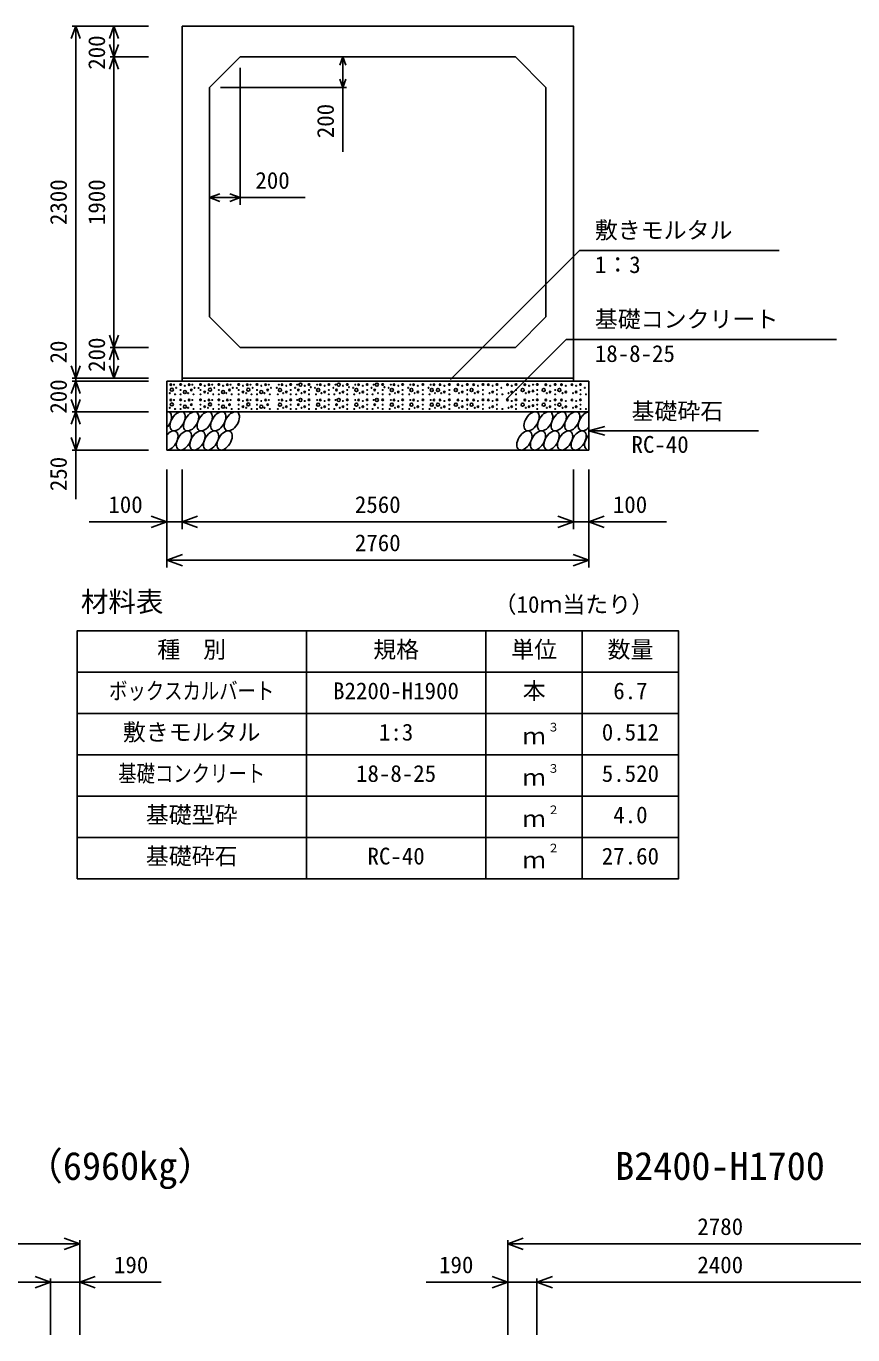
# Model space of a CAD drawing. Units: millimetres, scale not verified. Extents: x -100800 to 100800, y -35640 to 35640.
# Drawn here: x 65059 to 70466, y 17928 to 26480 of the extents above; entities that cross this region are included whole.
import ezdxf
from ezdxf.enums import TextEntityAlignment as Align

# ---------------------------------------------------------------- set-up
doc = ezdxf.new("R2010")
doc.units = ezdxf.units.MM
doc.header["$LTSCALE"] = 120
for name, color, linetype, lineweight in [('0-0_DIM', 7, 'Continuous', 25), ('0-2_HATCH', 6, 'Continuous', 25), ('0-3_HYO', 3, 'Continuous', 25), ('0-4_HYO2', 4, 'Continuous', 25), ('0-5_OUTLINE', 3, 'Continuous', 25), ('0-7_TXT', 7, 'Continuous', 25)]:
    doc.layers.add(name, color=color, linetype=linetype, lineweight=lineweight)
doc.styles.add('ＭＳ ゴシック', font='')
doc.styles.get('ＭＳ ゴシック').set_extended_font_data('MS Gothic')

msp = doc.modelspace()

# ---------------------------------------------------------------- linework, layer by layer
at = {"layer": '0-0_DIM'}
for p, q in [((65359, 26480.3), (65859.1, 26480.3)), ((65383, 26480.3), (65383, 24180.3)), ((65633, 26480.3), (65633, 26280.3)), ((65609, 26280.3), (65859.1, 26280.3)), ((65633, 24380.3), (65633, 26280.3)), ((67129.5, 26280.3), (67129.5, 26080.3)), ((66459.1, 26208.3), (66459.1, 25311.7)), ((66331.1, 26080.3), (67153.5, 26080.3)), ((67129.5, 25659.5), (67129.5, 26080.3)), ((66259.1, 25359.7), (66459.1, 25359.7)), ((66883.2, 25359.7), (66459.1, 25359.7)), ((68679, 25014.2), (67834.9, 24170.2)), ((68679, 25014.2), (69984.7, 25014.2)), ((65609, 24380.3), (65859.1, 24380.3)), ((65633, 24380.3), (65633, 24180.3)), ((68591.3, 24433.1), (68198.5, 24040.3)), ((68591.3, 24433.1), (70360.3, 24433.1)), ((65359, 24180.3), (65859.1, 24180.3)), ((65359, 24160.3), (65859.1, 24160.3)), ((65383, 24180.3), (65383, 24160.3)), ((65383, 23960.3), (65383, 24160.3)), ((65359, 23960.3), (65859.1, 23960.3)), ((65383, 23960.3), (65383, 23710.3)), ((68739.1, 23835.3), (68843.4, 23863.3)), ((68739.1, 23835.3), (69848, 23835.3)), ((68739.1, 23835.3), (68843.4, 23807.3)), ((65359, 23710.3), (65859.1, 23710.3)), ((65383, 23388.2), (65383, 23710.3)), ((65979.1, 22943.1), (65979.1, 23582.7)), ((66079.1, 23193.1), (66079.1, 23582.7)), ((68639.1, 23193.1), (68639.1, 23582.7)), ((68739.1, 22943.1), (68739.1, 23582.7)), ((65471.1, 23241.1), (65979.1, 23241.1)), ((65979.1, 23241.1), (66079.1, 23241.1)), ((66079.1, 23241.1), (68639.1, 23241.1)), ((65979.1, 22991.1), (68739.1, 22991.1)), ((62629.1, 18522.6), (65409.1, 18522.6)), ((65409.1, 18546.6), (65409.1, 17928)), ((68209.1, 18546.6), (68209.1, 17928)), ((68209.1, 18522.6), (70989.1, 18522.6)), ((65219.1, 18296.6), (65219.1, 17928)), ((65941.8, 18272.6), (65409.1, 18272.6)), ((67676.4, 18272.6), (68209.1, 18272.6)), ((68399.1, 18296.6), (68399.1, 17928))]:
    msp.add_line(p, q, dxfattribs=at)
for points in [[(65412.6, 26399.1), (65383, 26480.3), (65353.5, 26399.1)], [(65662.6, 26399.1), (65633, 26480.3), (65603.5, 26399.1)], [(65662.6, 26361.5), (65633, 26280.3), (65603.5, 26361.5)], [(65662.6, 26199.1), (65633, 26280.3), (65603.5, 26199.1)], [(67109.8, 26226.2), (67129.5, 26280.3), (67149.2, 26226.2)], [(67109.8, 26134.4), (67129.5, 26080.3), (67149.2, 26134.4)], [(66326.8, 25384.3), (66259.1, 25359.7), (66326.8, 25335)], [(66391.4, 25384.3), (66459.1, 25359.7), (66391.4, 25335)], [(65662.6, 24461.5), (65633, 24380.3), (65603.5, 24461.5)], [(65662.6, 24299.1), (65633, 24380.3), (65603.5, 24299.1)], [(65412.6, 24261.5), (65383, 24180.3), (65353.5, 24261.5)], [(65662.6, 24261.5), (65633, 24180.3), (65603.5, 24261.5)], [(65412.6, 24079.1), (65383, 24160.3), (65353.5, 24079.1)], [(65412.6, 24041.5), (65383, 23960.3), (65353.5, 24041.5)], [(65412.6, 23879.1), (65383, 23960.3), (65353.5, 23879.1)], [(65412.6, 23791.5), (65383, 23710.3), (65353.5, 23791.5)], [(65877.6, 23278), (65979.1, 23241.1), (65877.6, 23204.1)], [(66180.6, 23204.1), (66079.1, 23241.1), (66180.6, 23278)], [(68537.6, 23278), (68639.1, 23241.1), (68537.6, 23204.1)], [(68840.6, 23278), (68739.1, 23241.1), (68840.6, 23204.1)], [(69247.1, 23241.1), (68739.1, 23241.1), (68639.1, 23241.1)], [(66080.6, 22954.1), (65979.1, 22991.1), (66080.6, 23028)], [(68637.6, 23028), (68739.1, 22991.1), (68637.6, 22954.1)], [(65307.6, 18485.7), (65409.1, 18522.6), (65307.6, 18559.6)], [(68310.6, 18485.7), (68209.1, 18522.6), (68310.6, 18559.6)], [(65117.6, 18235.7), (65219.1, 18272.6), (65117.6, 18309.6)], [(65510.6, 18235.7), (65409.1, 18272.6), (65510.6, 18309.6)], [(68107.6, 18235.7), (68209.1, 18272.6), (68107.6, 18309.6)], [(68500.6, 18235.7), (68399.1, 18272.6), (68500.6, 18309.6)], [(62629.1, 18272.6), (62819.1, 18272.6), (65219.1, 18272.6), (65409.1, 18272.6)], [(68209.1, 18272.6), (68399.1, 18272.6), (70799.1, 18272.6), (70989.1, 18272.6)]]:
    msp.add_lwpolyline(points, dxfattribs=at)
at = {"layer": '0-2_HATCH'}
for centre, radius in [((66005.1, 24137.5), 5), ((66026.2, 24137.5), 2.5), ((66040.2, 24116.5), 2.5), ((66069.1, 24138.4), 5), ((66097.1, 24130.5), 2.5), ((66125.1, 24137.5), 5), ((66146.2, 24137.5), 2.5), ((66160.2, 24116.5), 2.5), ((66186.7, 24115.6), 2.5), ((66199.1, 24138.4), 5), ((66227.1, 24130.5), 2.5), ((66255.1, 24137.5), 5), ((66276.2, 24137.5), 2.5), ((66290.2, 24116.5), 2.5), ((66319.1, 24138.4), 5), ((66347.1, 24130.5), 2.5), ((66375.1, 24137.5), 5), ((66396.2, 24137.5), 2.5), ((66410.2, 24116.5), 2.5), ((66436.7, 24115.6), 2.5), ((66449.1, 24138.4), 5), ((66477.1, 24130.5), 2.5), ((66505.1, 24137.5), 5), ((66526.2, 24137.5), 2.5), ((66540.2, 24116.5), 2.5), ((66569.1, 24138.4), 5), ((66597.1, 24130.5), 2.5), ((66625.1, 24137.5), 5), ((66646.2, 24137.5), 2.5), ((66660.2, 24116.5), 2.5), ((66698, 24116.5), 2.5), ((66712, 24137.5), 2.5), ((66733.1, 24137.5), 5), ((66761.1, 24130.5), 2.5), ((66789.1, 24138.4), 5), ((66818, 24116.5), 2.5), ((66832, 24137.5), 2.5), ((66853.1, 24137.5), 10), ((66881.1, 24130.5), 2.5), ((66909.1, 24138.4), 5), ((66920.5, 24120.8), 2.5), ((66948, 24116.5), 2.5), ((66962, 24137.5), 2.5), ((66983.1, 24137.5), 5), ((67011.1, 24130.5), 2.5), ((67039.1, 24138.4), 5), ((67068, 24116.5), 2.5), ((67082, 24137.5), 2.5), ((67103.1, 24137.5), 10), ((67131.1, 24130.5), 2.5), ((67159.1, 24138.4), 5), ((67170.5, 24120.8), 2.5), ((67198, 24116.5), 2.5), ((67212, 24137.5), 2.5), ((67233.1, 24137.5), 5), ((67261.1, 24130.5), 2.5), ((67289.1, 24138.4), 5), ((67318, 24116.5), 2.5), ((67332, 24137.5), 2.5), ((67353.1, 24137.5), 10), ((67391, 24138.4), 5), ((67402.3, 24120.8), 2.5), ((67429.8, 24116.5), 2.5), ((67443.9, 24137.5), 2.5), ((67464.9, 24137.5), 5), ((67492.9, 24130.5), 2.5), ((67521, 24138.4), 5), ((67557.9, 24116.5), 2.5), ((67571.9, 24137.5), 2.5), ((67592.9, 24137.5), 5), ((67621, 24130.5), 2.5), ((67653.9, 24138.4), 5), ((67690.8, 24116.5), 2.5), ((67704.8, 24137.5), 2.5), ((67725.9, 24137.5), 5), ((67766.5, 24137.5), 5), ((67794.6, 24130.5), 2.5), ((67827.5, 24138.4), 5), ((67883.4, 24137.5), 5), ((67911.4, 24130.5), 2.5), ((67944.3, 24138.4), 5), ((67986.1, 24137.5), 5), ((68014.1, 24130.5), 2.5), ((68047, 24138.4), 5), ((68082.3, 24137.5), 5), ((68110.3, 24130.5), 2.5), ((68138.4, 24138.4), 5), ((68167.2, 24116.5), 2.5), ((68207.1, 24137.5), 5), ((68235.1, 24130.5), 2.5), ((68263.2, 24138.4), 5), ((68320.5, 24137.5), 5), ((68348.6, 24130.5), 2.5), ((68374.7, 24137.5), 2.5), ((68402, 24138.4), 5), ((68457.9, 24137.5), 5), ((68486, 24130.5), 2.5), ((68518.9, 24138.4), 5), ((68560.6, 24137.5), 5), ((68588.7, 24130.5), 2.5), ((68628.4, 24137.5), 5), ((68656.4, 24130.5), 2.5), ((68684.5, 24138.4), 5), ((68713.4, 24116.5), 2.5), ((65998.1, 24082.3), 2.5), ((66005.1, 24037.5), 5), ((66011.7, 24104.5), 10), ((66026.2, 24037.5), 2.5), ((66033.2, 24074.4), 2.5), ((66069.1, 24038.4), 5), ((66069.1, 24102.5), 2.5), ((66069.1, 24074.4), 2.5), ((66097.1, 24089.3), 10), ((66097.1, 24030.5), 2.5), ((66118.1, 24082.3), 2.5), ((66125.1, 24037.5), 5), ((66139.2, 24102.5), 5), ((66146.2, 24037.5), 2.5), ((66153.2, 24074.4), 2.5), ((66199.1, 24038.4), 5), ((66199.1, 24102.5), 2.5), ((66199.1, 24074.4), 2.5), ((66227.1, 24089.3), 5), ((66227.1, 24030.5), 2.5), ((66248.1, 24082.3), 2.5), ((66255.1, 24037.5), 5), ((66261.7, 24104.5), 10), ((66276.2, 24037.5), 2.5), ((66283.2, 24074.4), 2.5), ((66319.1, 24038.4), 5), ((66319.1, 24102.5), 2.5), ((66319.1, 24074.4), 2.5), ((66347.1, 24089.3), 10), ((66347.1, 24030.5), 2.5), ((66368.1, 24082.3), 2.5), ((66375.1, 24037.5), 5), ((66389.2, 24102.5), 5), ((66396.2, 24037.5), 2.5), ((66403.2, 24074.4), 2.5), ((66449.1, 24038.4), 5), ((66449.1, 24102.5), 2.5), ((66449.1, 24074.4), 2.5), ((66477.1, 24089.3), 5), ((66477.1, 24030.5), 2.5), ((66498.1, 24082.3), 2.5), ((66505.1, 24037.5), 5), ((66511.7, 24104.5), 10), ((66526.2, 24037.5), 2.5), ((66533.2, 24074.4), 2.5), ((66569.1, 24038.4), 5), ((66569.1, 24102.5), 2.5), ((66569.1, 24074.4), 2.5), ((66597.1, 24089.3), 10), ((66597.1, 24030.5), 2.5), ((66618.1, 24082.3), 2.5), ((66625.1, 24037.5), 5), ((66639.2, 24102.5), 5), ((66646.2, 24037.5), 2.5), ((66653.2, 24074.4), 2.5), ((66705, 24074.4), 2.5), ((66719, 24102.5), 10), ((66712, 24037.5), 2.5), ((66733.1, 24037.5), 5), ((66740.1, 24082.3), 2.5), ((66761.1, 24089.3), 5), ((66761.1, 24030.5), 2.5), ((66789.1, 24038.4), 5), ((66789.1, 24102.5), 2.5), ((66789.1, 24074.4), 2.5), ((66825, 24074.4), 2.5), ((66832, 24037.5), 2.5), ((66839, 24102.5), 5), ((66853.1, 24037.5), 10), ((66860.1, 24082.3), 2.5), ((66881.1, 24089.3), 5), ((66881.1, 24030.5), 2.5), ((66909.1, 24038.4), 5), ((66909.1, 24102.5), 2.5), ((66909.1, 24074.4), 2.5), ((66955, 24074.4), 2.5), ((66969, 24102.5), 10), ((66962, 24037.5), 2.5), ((66983.1, 24037.5), 5), ((66990.1, 24082.3), 2.5), ((67011.1, 24089.3), 5), ((67011.1, 24030.5), 2.5), ((67039.1, 24038.4), 5), ((67039.1, 24102.5), 2.5), ((67039.1, 24074.4), 2.5), ((67075, 24074.4), 2.5), ((67082, 24037.5), 2.5), ((67089, 24102.5), 5), ((67103.1, 24037.5), 10), ((67110.1, 24082.3), 2.5), ((67131.1, 24089.3), 5), ((67131.1, 24030.5), 2.5), ((67159.1, 24038.4), 5), ((67159.1, 24102.5), 2.5), ((67159.1, 24074.4), 2.5), ((67205, 24074.4), 2.5), ((67219, 24102.5), 10), ((67212, 24037.5), 2.5), ((67233.1, 24037.5), 5), ((67240.1, 24082.3), 2.5), ((67261.1, 24089.3), 5), ((67261.1, 24030.5), 2.5), ((67289.1, 24038.4), 5), ((67289.1, 24102.5), 2.5), ((67289.1, 24074.4), 2.5), ((67325, 24074.4), 2.5), ((67332, 24037.5), 2.5), ((67339, 24102.5), 5), ((67353.1, 24037.5), 10), ((67360.1, 24082.3), 2.5), ((67391, 24038.4), 5), ((67391, 24102.5), 2.5), ((67391, 24074.4), 2.5), ((67436.8, 24074.4), 2.5), ((67450.9, 24102.5), 10), ((67443.9, 24037.5), 2.5), ((67464.9, 24037.5), 5), ((67471.9, 24082.3), 2.5), ((67492.9, 24089.3), 5), ((67492.9, 24030.5), 2.5), ((67521, 24038.4), 5), ((67521, 24102.5), 2.5), ((67521, 24074.4), 2.5), ((67564.9, 24074.4), 2.5), ((67578.9, 24102.5), 10), ((67571.9, 24037.5), 2.5), ((67592.9, 24037.5), 5), ((67600, 24082.3), 2.5), ((67621, 24089.3), 5), ((67621, 24030.5), 2.5), ((67653.9, 24038.4), 5), ((67653.9, 24102.5), 2.5), ((67653.9, 24074.4), 2.5), ((67697.8, 24074.4), 2.5), ((67711.9, 24102.5), 10), ((67704.8, 24037.5), 2.5), ((67725.9, 24037.5), 5), ((67732.9, 24082.3), 2.5), ((67752.5, 24102.5), 10), ((67766.5, 24037.5), 5), ((67773.6, 24082.3), 2.5), ((67794.6, 24089.3), 5), ((67794.6, 24030.5), 2.5), ((67827.5, 24038.4), 5), ((67827.5, 24102.5), 2.5), ((67827.5, 24074.4), 2.5), ((67869.4, 24102.5), 10), ((67883.4, 24037.5), 5), ((67890.4, 24082.3), 2.5), ((67911.4, 24089.3), 5), ((67911.4, 24030.5), 2.5), ((67944.3, 24038.4), 5), ((67944.3, 24102.5), 2.5), ((67944.3, 24074.4), 2.5), ((67972.1, 24102.5), 10), ((67986.1, 24037.5), 5), ((67993.1, 24082.3), 2.5), ((68014.1, 24089.3), 5), ((68014.1, 24030.5), 2.5), ((68047, 24038.4), 5), ((68047, 24102.5), 2.5), ((68047, 24074.4), 2.5), ((68082.3, 24037.5), 5), ((68089.3, 24082.3), 2.5), ((68110.3, 24089.3), 5), ((68110.3, 24030.5), 2.5), ((68138.4, 24038.4), 5), ((68138.4, 24102.5), 2.5), ((68138.4, 24074.4), 2.5), ((68174.2, 24074.4), 2.5), ((68207.1, 24037.5), 5), ((68214.1, 24082.3), 2.5), ((68235.1, 24089.3), 5), ((68235.1, 24030.5), 2.5), ((68263.2, 24038.4), 5), ((68263.2, 24102.5), 2.5), ((68263.2, 24074.4), 2.5), ((68306.5, 24102.5), 10), ((68320.5, 24037.5), 5), ((68327.5, 24082.3), 2.5), ((68348.6, 24089.3), 5), ((68348.6, 24030.5), 2.5), ((68374.7, 24096.3), 5), ((68374.7, 24037.5), 2.5), ((68402, 24038.4), 5), ((68402, 24102.5), 2.5), ((68402, 24074.4), 2.5), ((68443.9, 24102.5), 10), ((68457.9, 24037.5), 5), ((68465, 24082.3), 2.5), ((68486, 24089.3), 5), ((68486, 24030.5), 2.5), ((68518.9, 24038.4), 5), ((68518.9, 24102.5), 2.5), ((68518.9, 24074.4), 2.5), ((68546.6, 24102.5), 10), ((68560.6, 24037.5), 5), ((68567.6, 24082.3), 2.5), ((68588.7, 24089.3), 5), ((68588.7, 24030.5), 2.5), ((68628.4, 24037.5), 5), ((68635.4, 24082.3), 2.5), ((68656.4, 24089.3), 5), ((68656.4, 24030.5), 2.5), ((68684.5, 24038.4), 5), ((68684.5, 24102.5), 2.5), ((68684.5, 24074.4), 2.5), ((68720.4, 24074.4), 2.5), ((65998.1, 23986.2), 2.5), ((66011.7, 24008.4), 10), ((66033.2, 23978.4), 2.5), ((66069.1, 24006.4), 2.5), ((66069.1, 23978.4), 2.5), ((66097.1, 23993.2), 10), ((66118.1, 23986.2), 2.5), ((66139.2, 24006.4), 5), ((66153.2, 23978.4), 2.5), ((66199.1, 24006.4), 2.5), ((66199.1, 23978.4), 2.5), ((66227.1, 23993.2), 5), ((66248.1, 23986.2), 2.5), ((66261.7, 24008.4), 10), ((66283.2, 23978.4), 2.5), ((66319.1, 24006.4), 2.5), ((66319.1, 23978.4), 2.5), ((66347.1, 23993.2), 10), ((66368.1, 23986.2), 2.5), ((66389.2, 24006.4), 5), ((66403.2, 23978.4), 2.5), ((66449.1, 24006.4), 2.5), ((66449.1, 23978.4), 2.5), ((66477.1, 23993.2), 5), ((66498.1, 23986.2), 2.5), ((66511.7, 24008.4), 10), ((66533.2, 23978.4), 2.5), ((66569.1, 24006.4), 2.5), ((66569.1, 23978.4), 2.5), ((66597.1, 23993.2), 10), ((66618.1, 23986.2), 2.5), ((66639.2, 24006.4), 5), ((66653.2, 23978.4), 2.5), ((66705, 23978.4), 2.5), ((66719, 24006.4), 10), ((66740.1, 23986.2), 2.5), ((66761.1, 23993.2), 5), ((66789.1, 24006.4), 2.5), ((66789.1, 23978.4), 2.5), ((66825, 23978.4), 2.5), ((66839, 24006.4), 5), ((66860.1, 23986.2), 2.5), ((66881.1, 23993.2), 5), ((66909.1, 24006.4), 2.5), ((66909.1, 23978.4), 2.5), ((66955, 23978.4), 2.5), ((66969, 24006.4), 10), ((66990.1, 23986.2), 2.5), ((67011.1, 23993.2), 5), ((67039.1, 24006.4), 2.5), ((67039.1, 23978.4), 2.5), ((67075, 23978.4), 2.5), ((67089, 24006.4), 5), ((67110.1, 23986.2), 2.5), ((67131.1, 23993.2), 5), ((67159.1, 24006.4), 2.5), ((67159.1, 23978.4), 2.5), ((67205, 23978.4), 2.5), ((67219, 24006.4), 10), ((67240.1, 23986.2), 2.5), ((67261.1, 23993.2), 5), ((67289.1, 24006.4), 2.5), ((67289.1, 23978.4), 2.5), ((67325, 23978.4), 2.5), ((67339, 24006.4), 5), ((67360.1, 23986.2), 2.5), ((67391, 24006.4), 2.5), ((67391, 23978.4), 2.5), ((67436.8, 23978.4), 2.5), ((67450.9, 24006.4), 10), ((67471.9, 23986.2), 2.5), ((67492.9, 23993.2), 5), ((67521, 24006.4), 2.5), ((67521, 23978.4), 2.5), ((67564.9, 23978.4), 2.5), ((67578.9, 24006.4), 10), ((67600, 23986.2), 2.5), ((67621, 23993.2), 5), ((67653.9, 24006.4), 2.5), ((67653.9, 23978.4), 2.5), ((67697.8, 23978.4), 2.5), ((67711.9, 24006.4), 10), ((67732.9, 23986.2), 2.5), ((67752.5, 24006.4), 10), ((67773.6, 23986.2), 2.5), ((67794.6, 23993.2), 5), ((67827.5, 24006.4), 2.5), ((67827.5, 23978.4), 2.5), ((67869.4, 24006.4), 10), ((67890.4, 23986.2), 2.5), ((67911.4, 23993.2), 5), ((67944.3, 24006.4), 2.5), ((67944.3, 23978.4), 2.5), ((67972.1, 24006.4), 10), ((67993.1, 23986.2), 2.5), ((68014.1, 23993.2), 5), ((68047, 24006.4), 2.5), ((68047, 23978.4), 2.5), ((68089.3, 23986.2), 2.5), ((68110.3, 23993.2), 5), ((68138.4, 24006.4), 2.5), ((68138.4, 23978.4), 2.5), ((68174.2, 23978.4), 2.5), ((68214.1, 23986.2), 2.5), ((68235.1, 23993.2), 5), ((68263.2, 24006.4), 2.5), ((68263.2, 23978.4), 2.5), ((68306.5, 24006.4), 10), ((68327.5, 23986.2), 2.5), ((68348.6, 23993.2), 5), ((68374.7, 24000.2), 5), ((68402, 24006.4), 2.5), ((68402, 23978.4), 2.5), ((68443.9, 24006.4), 10), ((68465, 23986.2), 2.5), ((68486, 23993.2), 5), ((68518.9, 24006.4), 2.5), ((68518.9, 23978.4), 2.5), ((68546.6, 24006.4), 10), ((68567.6, 23986.2), 2.5), ((68588.7, 23993.2), 5), ((68635.4, 23986.2), 2.5), ((68656.4, 23993.2), 5), ((68684.5, 24006.4), 2.5), ((68684.5, 23978.4), 2.5), ((68720.4, 23978.4), 2.5)]:
    msp.add_circle(centre, radius, dxfattribs=at)
for centre, start_param, end_param in [((65960.8, 23897.8), 4.335544, 6.724593), ((68719.8, 23897.8), 0.419949, 4.357003), ((66002.3, 23772.8), 3.496422, 7.58605), ((68761.4, 23772.8), 1.28053, 3.496422)]:
    msp.add_ellipse(centre, major_axis=(36.4, 58.9), ratio=0.5792, start_param=start_param, end_param=end_param, dxfattribs=at)
for centre in [(66049.5, 23897.8), (66138.2, 23897.8), (66226.9, 23897.8), (66315.6, 23897.8), (66404.3, 23897.8), (68365, 23897.8), (68453.7, 23897.8), (68542.4, 23897.8), (68631.1, 23897.8), (66091, 23772.8), (66179.7, 23772.8), (66268.4, 23772.8), (66357.1, 23772.8), (68317.9, 23772.8), (68406.6, 23772.8), (68495.3, 23772.8), (68584, 23772.8), (68672.7, 23772.8)]:
    msp.add_ellipse(centre, major_axis=(36.4, 58.9), ratio=0.5792, dxfattribs=at)
at = {"layer": '0-3_HYO'}
for p, q in [((66891.6, 22528.6), (66891.6, 20908.6)), ((68066.6, 22528.6), (68066.6, 20908.6)), ((68696.6, 22528.6), (68696.6, 20908.6)), ((65391.6, 22258.6), (69326.6, 22258.6))]:
    msp.add_line(p, q, dxfattribs=at)
msp.add_lwpolyline([(65391.6, 20908.6), (69326.6, 20908.6), (69326.6, 22528.6), (65391.6, 22528.6)], close=True, dxfattribs=at)
at = {"layer": '0-4_HYO2'}
for p, q in [((65391.6, 21988.6), (69326.6, 21988.6)), ((65391.6, 21718.6), (69326.6, 21718.6)), ((65391.6, 21448.6), (69326.6, 21448.6)), ((65391.6, 21178.6), (69326.6, 21178.6))]:
    msp.add_line(p, q, dxfattribs=at)
at = {"layer": '0-5_OUTLINE'}
for p, q in [((66079.1, 24160.3), (66079.1, 26480.3)), ((66259.1, 26080.3), (66459.1, 26280.3)), ((66459.1, 26280.3), (68259.1, 26280.3)), ((68259.1, 26280.3), (68459.1, 26080.3)), ((66259.1, 24580.3), (66259.1, 26080.3)), ((68459.1, 26080.3), (68459.1, 24580.3)), ((66459.1, 24380.3), (66259.1, 24580.3)), ((68459.1, 24580.3), (68259.1, 24380.3)), ((68259.1, 24380.3), (66459.1, 24380.3)), ((65979.1, 24160.3), (65979.1, 23710.3)), ((65979.1, 24160.3), (68739.1, 24160.3)), ((68639.1, 24180.3), (66079.1, 24180.3)), ((68739.1, 24160.3), (68739.1, 23710.3)), ((65979.1, 23960.3), (68739.1, 23960.3)), ((65979.1, 23710.3), (68739.1, 23710.3))]:
    msp.add_line(p, q, dxfattribs=at)
msp.add_lwpolyline([(66079.1, 26480.3), (68639.1, 26480.3), (68639.1, 24160.3)], dxfattribs=at)

# ---------------------------------------------------------------- texts
at = {"layer": '0-0_DIM', "style": 'ＭＳ ゴシック'}
for s, p in [('200', (65608, 26195.6)), ('200', (67104.5, 25748)), ('2300', (65358, 25180.3)), ('1900', (65608, 25180.3)), ('20', (65358, 24276.2)), ('200', (65608, 24221.1)), ('200', (65358, 23947.8)), ('250', (65358, 23441.5))]:
    msp.add_text(s, height=110, rotation=90, dxfattribs=at).set_placement(p, align=Align.BOTTOM_LEFT)
for s, p in [('200', (66558.3, 25384.7)), ('敷きモルタル', (68778.6, 25059.2)), ('1：3', (68778.6, 24834)), ('基礎コンクリート', (68778.6, 24478)), ('18-8-25', (68778.6, 24252.9)), ('基礎砕石', (69018.3, 23876.5)), ('RC-40', (69018.3, 23658.9)), ('100', (65596.7, 23266.1)), ('2560', (67209.1, 23266.1)), ('100', (68896.5, 23266.1)), ('2760', (67209.1, 23016.1)), ('2780', (69449.1, 18547.6)), ('190', (65633.4, 18297.6)), ('190', (67759.8, 18297.6)), ('2400', (69449.1, 18297.6))]:
    msp.add_text(s, height=110, dxfattribs=at).set_placement(p, align=Align.BOTTOM_LEFT)
at = {"layer": '0-7_TXT', "style": 'ＭＳ ゴシック'}
for s, height, p in [('材料表', 132, (65416.6, 22613.6)), ('（10ｍ当たり）', 110, (68116.6, 22613.6)), ('種\u3000別', 110, (65916.6, 22318.6)), ('規格', 110, (67329.1, 22318.6)), ('単位', 110, (68231.6, 22318.6)), ('数量', 110, (68861.6, 22318.6)), ('B2200-H1900', 110, (67066.6, 22048.6)), ('本', 110, (68306.6, 22048.6)), ('6.7', 110, (68899.1, 22048.6)), ('敷きモルタル', 110, (65691.6, 21778.6)), ('1:3', 110, (67366.6, 21778.6)), ('３', 55, (68470.5, 21854.5)), ('0.512', 110, (68824.1, 21778.6)), ('ｍ', 110, (68306.6, 21753.6)), ('18-8-25', 110, (67216.6, 21508.6)), ('３', 55, (68470.5, 21584.5)), ('5.520', 110, (68824.1, 21508.6)), ('ｍ', 110, (68306.6, 21483.6)), ('基礎型砕', 110, (65841.6, 21238.6)), ('２', 55, (68470.5, 21314.5)), ('ｍ', 110, (68306.6, 21213.6)), ('4.0', 110, (68899.1, 21238.6)), ('基礎砕石', 110, (65841.6, 20968.6)), ('２', 55, (68470.5, 21064.5)), ('RC-40', 110, (67291.6, 20968.6)), ('ｍ', 110, (68306.6, 20943.6)), ('27.60', 110, (68824.1, 20968.6)), ('（6960kg）', 183.3, (65049.3, 18885.3)), ('B2400-H1700', 183.3, (68911.6, 18885.3))]:
    msp.add_text(s, height=height, dxfattribs=at).set_placement(p, align=Align.BOTTOM_LEFT)
at = {"layer": '0-7_TXT', "style": 'ＭＳ ゴシック', "width": 0.8}
for s, p in [('ボックスカルバート', (65601.6, 22048.6)), ('基礎コンクリート', (65661.6, 21508.6))]:
    msp.add_text(s, height=110, dxfattribs=at).set_placement(p, align=Align.BOTTOM_LEFT)

doc.saveas('drawing.dxf')
